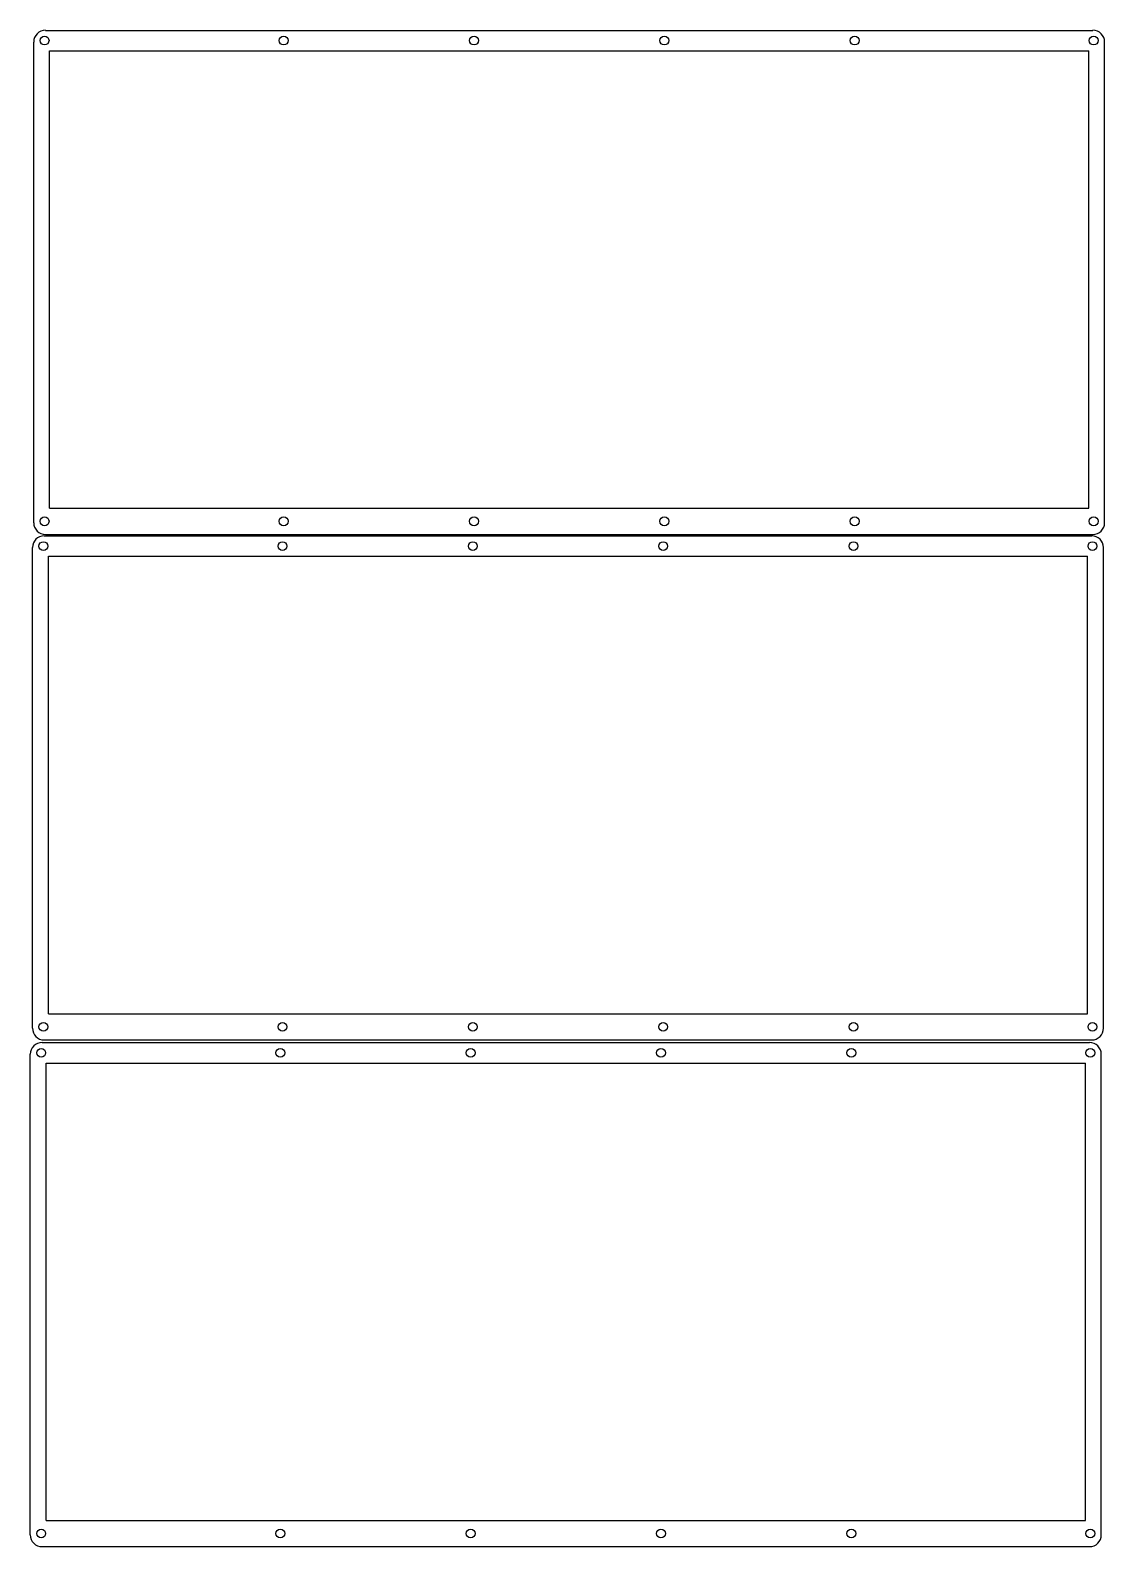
# Model space of a CAD drawing. Header units: millimetres. Extents: x -2194 to 1361, y -607 to 684.
# Drawn here: x 130 to 497, y 54 to 573 of the extents above; entities that cross this region are included whole.
import ezdxf

# ---------------------------------------------------------------- set-up
doc = ezdxf.new("R2010")
doc.units = ezdxf.units.MM
doc.layers.add('l5 under plate 3mm 3pc', color=7, linetype='Continuous', lineweight=25, true_color=0x000000)

msp = doc.modelspace()

# ---------------------------------------------------------------- linework, layer by layer
at = {"layer": 'l5 under plate 3mm 3pc'}
for p, q in [((135, 572.51), (493.41, 572.51)), ((131, 404), (131, 568.52)), ((497.41, 404), (497.41, 568.52)), ((136.45, 409), (136.45, 565.52)), ((136.45, 565.52), (491.96, 565.52)), ((491.96, 409), (491.96, 565.52)), ((136.45, 409), (491.96, 409)), ((135, 400), (493.41, 400)), ((130.59, 231), (130.59, 395.52)), ((134.59, 399.51), (493, 399.51)), ((497, 231), (497, 395.52)), ((136.04, 236), (136.04, 392.52)), ((136.04, 392.52), (491.55, 392.52)), ((491.55, 236), (491.55, 392.52)), ((136.04, 236), (491.55, 236)), ((133.85, 226.12), (492.27, 226.12)), ((134.59, 227), (493, 227)), ((129.85, 57.61), (129.85, 222.12)), ((135.3, 62.61), (135.3, 219.12)), ((135.3, 219.12), (490.82, 219.12)), ((490.82, 62.61), (490.82, 219.12)), ((496.27, 57.61), (496.27, 222.12)), ((135.3, 62.61), (490.82, 62.61)), ((133.85, 53.61), (492.27, 53.61))]:
    msp.add_line(p, q, dxfattribs=at)
for centre in [(134.73, 569.01), (216.53, 569.01), (281.65, 569.01), (346.77, 569.01), (411.89, 569.01), (493.65, 569.01), (134.73, 404.5), (216.53, 404.5), (281.65, 404.5), (346.77, 404.5), (411.89, 404.5), (493.65, 404.5), (134.32, 396.01), (216.11, 396.01), (281.23, 396.01), (346.35, 396.01), (411.47, 396.01), (493.23, 396.01), (134.32, 231.5), (216.11, 231.5), (281.23, 231.5), (346.35, 231.5), (411.47, 231.5), (493.23, 231.5), (133.58, 222.61), (215.38, 222.61), (280.5, 222.61), (345.62, 222.61), (410.74, 222.61), (492.5, 222.61), (133.58, 58.11), (215.38, 58.11), (280.5, 58.11), (345.62, 58.11), (410.74, 58.11), (492.5, 58.11)]:
    msp.add_circle(centre, 1.51, dxfattribs=at)
for centre, start, end in [((135, 568.52), 90, 180), ((493.41, 568.52), 0, 90), ((135, 404), 180, 270), ((493.41, 404), 270, 360), ((134.59, 395.52), 90, 180), ((493, 395.52), 0, 90), ((134.59, 231), 180, 270), ((493, 231), 270, 360), ((133.85, 222.12), 90, 180), ((492.27, 222.12), 0, 90), ((133.85, 57.61), 180, 270), ((492.27, 57.61), 270, 360)]:
    msp.add_arc(centre, 4, start, end, dxfattribs=at)

doc.saveas('drawing.dxf')
